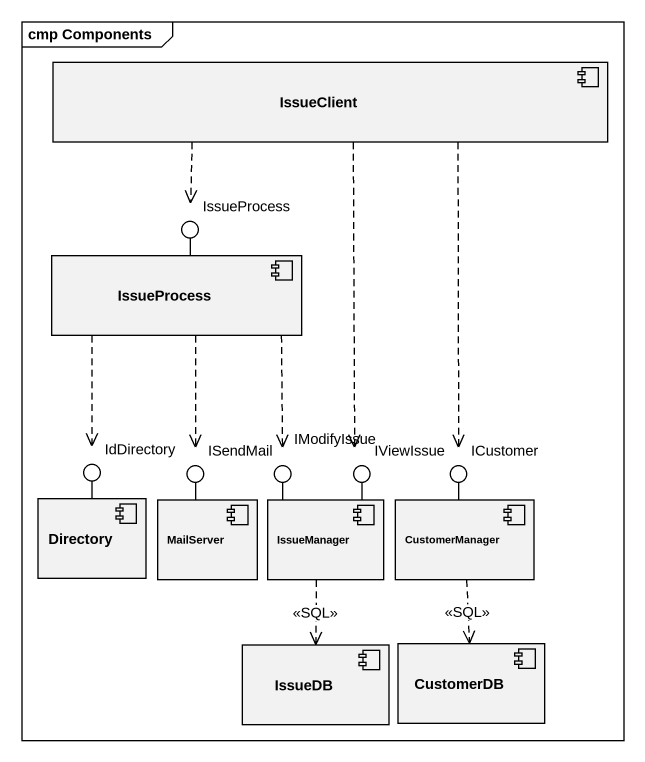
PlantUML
@startuml
mainframe cmp Components
component IssueClient
() IssueProcess
component "IssueProcess" as IssueProcess_2
() IdDirectory
() ISendMail
() IModifyIssue
() IViewIssue
() ICustomer
component Directory
component MailServer
component IssueManager
component CustomerManager
component IssueDB
component CustomerDB
IssueProcess_2 -up- IssueProcess
Directory -up- IdDirectory
MailServer -up- ISendMail
IssueManager -up- IModifyIssue
IssueManager -up- IViewIssue
CustomerManager -up- ICustomer
IssueClient ..> IssueProcess
IssueClient ..> IViewIssue
IssueClient ..> ICustomer
IssueProcess_2 ..> IdDirectory
IssueProcess_2 ..> ISendMail
IssueProcess_2 ..> IModifyIssue
IssueManager ..> IssueDB : <<SQL>>
CustomerManager ..> CustomerDB : <<SQL>>
@enduml
